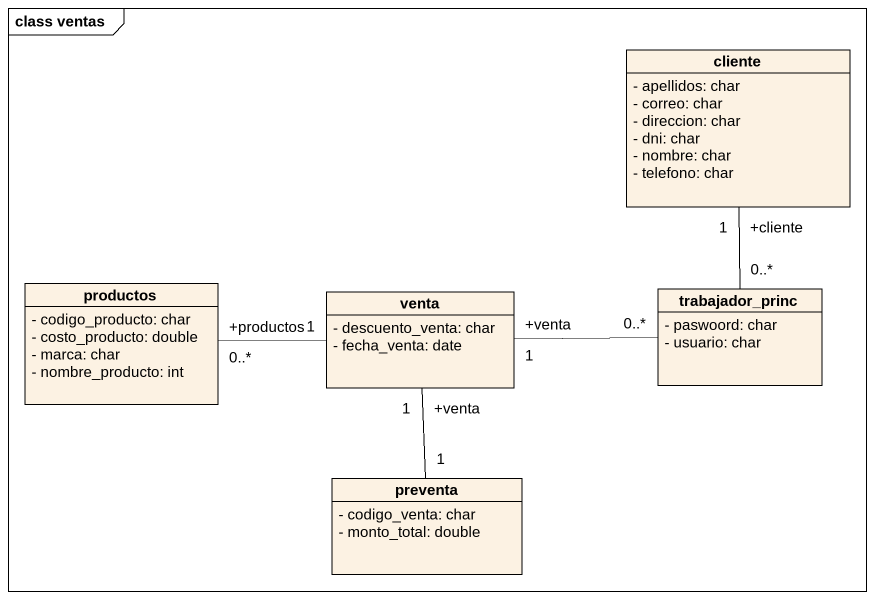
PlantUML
@startuml
mainframe class ventas
hide circle
hide empty members
skinparam classAttributeIconSize 0
class cliente {
  - apellidos: char
  - correo: char
  - direccion: char
  - dni: char
  - nombre: char
  - telefono: char
}
class productos {
  - codigo_producto: char
  - costo_producto: double
  - marca: char
  - nombre_producto: int
}
class venta {
  - descuento_venta: char
  - fecha_venta: date
}
class trabajador_princ {
  - paswoord: char
  - usuario: char
}
class preventa {
  - codigo_venta: char
  - monto_total: double
}
cliente "+cliente\n1" -- "0..*" trabajador_princ
venta "1" -left- "+productos\n0..*" productos
venta "+venta\n1" -- "1" preventa
trabajador_princ "0..*" -left- "+venta\n1" venta
@enduml
